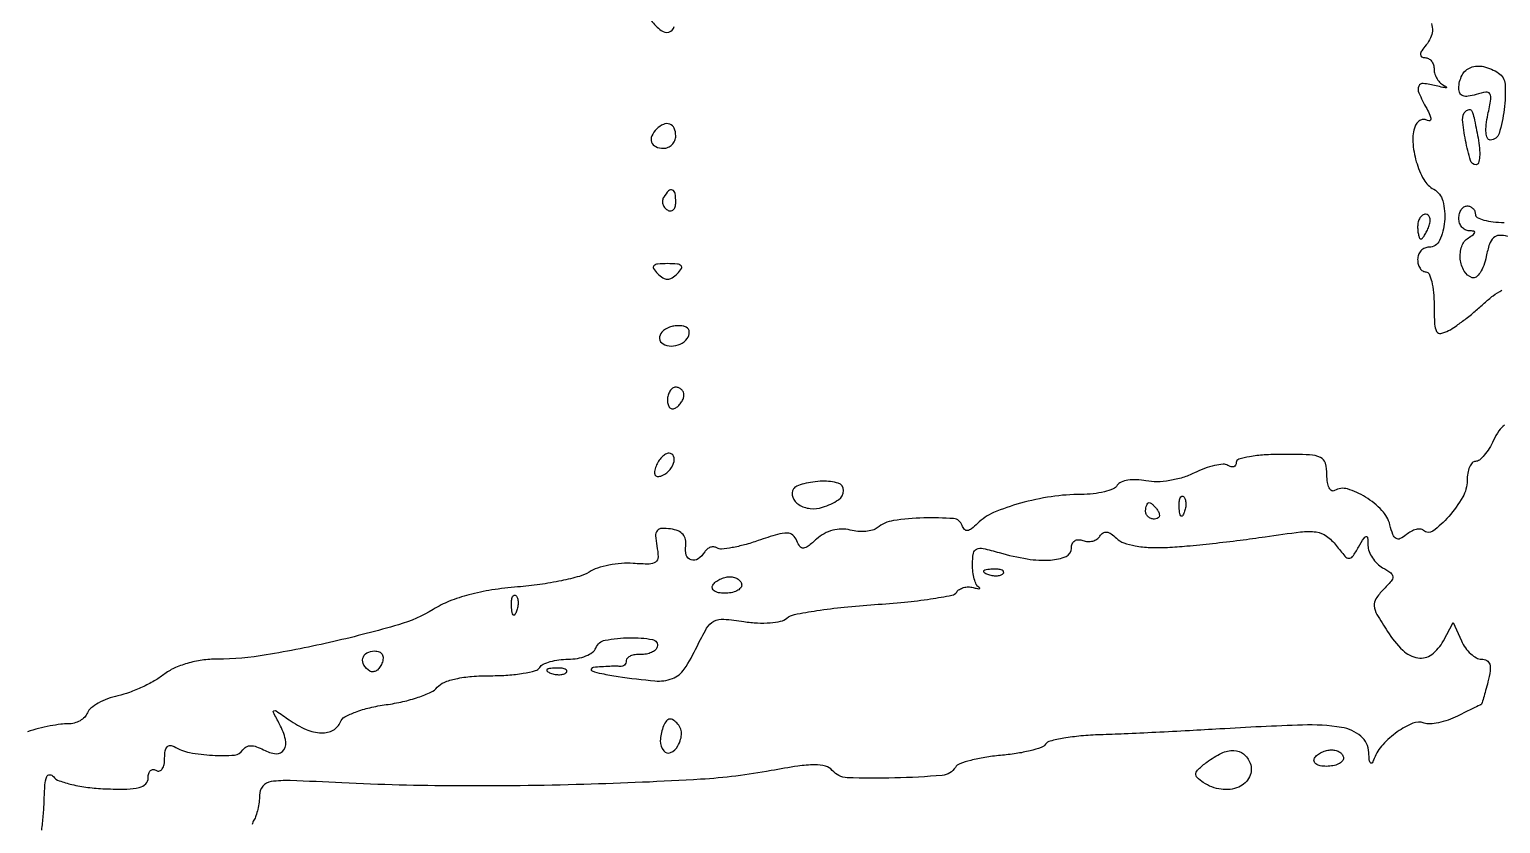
# Model space of a CAD drawing. Extents: x 0 to 4160, y 0 to 3120.
# Drawn here: x 3497.6 to 3676.1, y 2198.1 to 2294.4 of the extents above; entities that cross this region are included whole.
import ezdxf

# ---------------------------------------------------------------- set-up
doc = ezdxf.new("R2010")
doc.units = 0

msp = doc.modelspace()

# ---------------------------------------------------------------- linework, layer by layer
for points in [[(4159.499279, 606.274193, 0.000001), (4159.667734, 974.478125, 0.000057), (4159.806661, 1380.08378, 0.000034), (4159.883999, 1862.25), (4160, 3120), (3296.563358, 3120), (2433.126717, 3120)], [(757.647081, 3119.740147, 0.000002), (520.492565, 3119.487217, 0.4139)], [(1964.75, 0.149832, 0.000016), (2717.930904, 0.232101, 0.000028), (3351.473438, 0.357111)], [(3573.009821, 2295.488167, 0.051794), (3574.241166, 2294.283186, 0.244246), (3575.18109, 2294.100498, 0.267881), (3575.808451, 2294.76032, 0.059247)], [(3667.667804, 2295.141233, -0.087577), (3667.784129, 2294.217587, -0.09955), (3667.573615, 2293.385766, -0.061679), (3667.028291, 2292.534089, 0.025403), (3666.506462, 2291.836034, 0.123927), (3666.341111, 2291.375258, 0.293973), (3666.478582, 2291.107218, 0.132026), (3666.877555, 2291, -0.125401), (3667.305627, 2290.890924, -0.100779), (3667.670282, 2290.583854, -0.09019), (3667.915367, 2290.124527, -0.077719), (3668, 2289.583333, 0.079161), (3668.09312, 2288.998853, 0.06125), (3668.367188, 2288.41417, 0.061689), (3668.771991, 2287.917562, 0.083474), (3669.25, 2287.592564, -0.069893), (3669.501002, 2287.431642, -0.690019), (3669.471875, 2287.351063, -0.056184), (3669.057338, 2287.391109, -0.008651), (3668.25, 2287.576619, 0.033743), (3666.677462, 2287.855793, 0.332656), (3666.133372, 2287.534041, 0.208104), (3666.145909, 2286.744577, 0.016293), (3667.099768, 2284.813581, -0.02024), (3667.482392, 2284.023352, -0.084653), (3667.60832, 2283.512181, -0.358842), (3667.481626, 2283.333366, -0.207631), (3667.204553, 2283.373579, 0.12442), (3666.786347, 2283.505703, 0.123595), (3666.354446, 2283.423758, 0.109967), (3665.974784, 2283.133637, 0.083402), (3665.707782, 2282.680876, 0.107811), (3665.41561, 2280.768602, 0.055683), (3665.837486, 2278.374554, 0.056367), (3666.749472, 2276.207207, 0.143087), (3667.957003, 2275.023011, -0.211273), (3669.057311, 2273.613959, -0.082086), (3669.266322, 2271.09389, -0.089974), (3668.656347, 2268.805725, -0.290483), (3667.386501, 2268, 0.107371), (3666.857511, 2267.885079, 0.09954), (3666.407285, 2267.559375, 0.095781), (3666.105428, 2267.072641, 0.091287), (3666, 2266.5, 0.064853), (3666.074694, 2265.926543, 0.082425), (3666.29375, 2265.440625, 0.098894), (3666.618646, 2265.115568, 0.148195), (3667, 2265, -0.297005), (3667.387227, 2264.74773, -0.043288), (3667.70625, 2263.814665, -0.037364), (3667.927619, 2262.511259, -0.02339), (3668, 2260.964816, 0.010674), (3668.049177, 2258.661565, 0.118435), (3668.300339, 2257.783054, 0.31906), (3668.81523, 2257.541372, 0.078401), (3669.75, 2257.867124, 0.030241), (3670.598722, 2258.390133, 0.010764), (3671.746602, 2259.234578, 0.010636), (3672.969757, 2260.217752, 0.012341), (3674.089496, 2261.205809, -0.026002), (3675.159279, 2262.099027, -0.033512), (3676.232306, 2262.796992, -0.035524)], [(3676.92533, 2269.309276, 0.073465), (3675.894677, 2269.42218, 0.180508), (3675.202165, 2269.133685, 0.126821), (3674.715564, 2268.368815, 0.029237), (3674.325637, 2266.878184, -0.037093), (3674.017848, 2265.77272, -0.059675), (3673.579884, 2264.899545, -0.083487), (3673.088473, 2264.372795, -0.248663), (3672.617188, 2264.293804, -0.18407), (3671.643305, 2265.090143, -0.106657), (3671.177734, 2266.549674, -0.104798), (3671.352131, 2268.092513, -0.172829), (3672.151607, 2269.11486, 0.015994), (3672.783356, 2269.544134, 0.210357), (3672.922337, 2269.782807, 0.403058), (3672.802284, 2269.939542, 0.03467), (3672.25, 2269.984687, -0.118755), (3671.773192, 2270.105752, -0.099323), (3671.367188, 2270.436127, -0.09112), (3671.094491, 2270.92593, -0.081749), (3671, 2271.5, -0.064853), (3671.074694, 2272.073457, -0.082425), (3671.29375, 2272.559375, -0.098894), (3671.618646, 2272.884432, -0.148195), (3672, 2273, -0.099038), (3672.381638, 2272.923658, -0.097945), (3672.70625, 2272.70625, -0.097945), (3672.923658, 2272.381638, -0.099038), (3673, 2272, 0.277684), (3673.232098, 2271.614308, 0.052312), (3674.028125, 2271.29375, 0.042582), (3675.158889, 2271.072542, 0.027026), (3676.5, 2271, 0.0243)], [(3676.545201, 2246.401225, 0.092961), (3675.848661, 2245.699342, 0.04219), (3675.212348, 2244.566708, -0.030696), (3674.689647, 2243.584141, -0.039095), (3674.086362, 2242.75397, -0.04336), (3673.49278, 2242.169624, -0.174461), (3673.021439, 2242, 0.211598), (3672.630821, 2241.826944, 0.080894), (3672.300048, 2241.31683, 0.06157), (3672.074909, 2240.56471, 0.041991), (3672, 2239.674314, -0.131337), (3671.467794, 2237.683158, -0.04949), (3669.775241, 2235.31863, -0.052295), (3667.861697, 2233.549713, -0.372711), (3666.699979, 2233.633354, 0.180147), (3666.345771, 2233.795342, 0.079821), (3665.825856, 2233.750076, 0.063953), (3665.226596, 2233.514965, 0.047814), (3664.639319, 2233.115625, -0.056888), (3663.894864, 2232.62887, -0.255516), (3663.392759, 2232.646405, -0.173062), (3663.003525, 2233.115303, -0.026055), (3662.63913, 2234.301685, 0.130248), (3661.6726, 2236.050306, 0.063328), (3659.674102, 2237.667499, 0.065707), (3657.47229, 2238.657686, 0.214441), (3655.925064, 2238.453687, -0.278779), (3655.575442, 2238.450253, -0.147822), (3655.271738, 2238.780638, -0.076794), (3655.0656, 2239.45528, -0.035829), (3655, 2240.369554, 0.068807), (3654.803723, 2241.789086, 0.221322), (3654.197256, 2242.494071, 0.097863), (3652.895064, 2242.798492, 0.008637), (3649.5, 2242.857143, 0.016891), (3647.391645, 2242.785899, 0.027535), (3645.615625, 2242.567039, 0.026434), (3644.289879, 2242.255893, 0.333449), (3644, 2241.869554, -0.122003), (3643.919323, 2241.54384, -0.187701), (3643.702509, 2241.35593, -0.151045), (3643.374633, 2241.341759, -0.074372), (3642.987264, 2241.507871, 0.15804), (3642.399317, 2241.651806, 0.036093), (3641.372803, 2241.501329, 0.033882), (3640.15959, 2241.145299, 0.027396), (3638.913366, 2240.606668, -0.041361), (3637.506921, 2240.044809, -0.033551), (3635.925171, 2239.673928, -0.034433), (3634.369573, 2239.526644, -0.055797), (3633.047382, 2239.640524, 0.038599), (3631.911513, 2239.777758, 0.049224), (3630.858802, 2239.719492, 0.057649), (3630.022875, 2239.489194, 0.159641), (3629.562263, 2239.100744, -0.157336), (3629.061949, 2238.674947, -0.036294), (3627.997577, 2238.321705, -0.03403), (3626.653889, 2238.077404, -0.027583), (3625.190983, 2237.994423, 0.036514), (3621.555351, 2237.723043, 0.031418), (3617.805845, 2236.922624, 0.032192), (3614.5576, 2235.782756, 0.096181), (3612.614098, 2234.471241, -0.02739), (3611.889348, 2233.821824, -0.138084), (3611.393766, 2233.611458, -0.251485), (3611.030102, 2233.750735, -0.097947), (3610.755365, 2234.233905, 0.302246), (3609.699751, 2235.056582, 0.025614), (3606.08113, 2235.14259, 0.030107), (3602.399381, 2234.81906, 0.136214), (3600.447964, 2233.95087, -0.105814), (3599.886014, 2233.659364, -0.045394), (3599.049653, 2233.5098, -0.042211), (3598.096417, 2233.508029, -0.043343), (3597.165082, 2233.667081, 0.067636), (3596.117515, 2233.794153, 0.061554), (3595.038363, 2233.645038, 0.060109), (3594.004575, 2233.231728, 0.058856), (3593.090674, 2232.582059, -0.017737), (3592.052332, 2231.707308, -0.144397), (3591.481226, 2231.480648, -0.265582), (3591.064543, 2231.670828, -0.064347), (3590.690918, 2232.363071, 0.123776), (3590.205491, 2233.053623, 0.178463), (3589.513051, 2233.313139, 0.074389), (3588.351888, 2233.145797, 0.010039), (3586.000937, 2232.388279, -0.016688), (3584.354674, 2231.881881, -0.022215), (3582.827509, 2231.539377, -0.020302), (3581.564971, 2231.367115, -0.163581), (3581.002672, 2231.498348, 0.116816), (3580.624662, 2231.624035, 0.100536), (3580.207628, 2231.577139, 0.092962), (3579.815397, 2231.363997, 0.08371), (3579.510081, 2231.016312, -0.104742), (3578.708949, 2230.177283, -0.231001), (3577.854025, 2230.051797, -0.248227), (3577.274298, 2230.642666, -0.114399), (3577.206163, 2231.75, 0.093228), (3577.191095, 2232.520109, 0.131236), (3576.883663, 2233.130668, 0.114856), (3576.274406, 2233.560714, 0.061127), (3575.378598, 2233.802699, 0.043676), (3574.285471, 2233.862263, 0.217758), (3573.749101, 2233.595395, 0.187636), (3573.553018, 2232.981854, 0.031825), (3573.709409, 2231.739795, -0.041219), (3573.852159, 2230.404403, -0.244677), (3573.552966, 2229.794125, -0.161668), (3572.7761, 2229.541424, -0.016796), (3570.830811, 2229.618623, 0.036839), (3569.408844, 2229.618068, 0.029525), (3567.890926, 2229.414884, 0.030405), (3566.503536, 2229.056354, 0.064107), (3565.5, 2228.581801, -0.075043), (3564.314681, 2228.052539, -0.016149), (3562.123038, 2227.521197, -0.016516), (3559.519397, 2227.067491, -0.0151), (3556.812468, 2226.770441, 0.019083), (3553.687228, 2226.402274, 0.026198), (3550.918307, 2225.818438, 0.029477), (3548.533359, 2225.030393, 0.043905), (3546.570974, 2224.043864, -0.068094), (3542.384316, 2222.186278, -0.013816), (3534.503237, 2220.140409, -0.0152), (3526.312226, 2218.514454, -0.040614), (3520.384859, 2218.013137, 0.034669), (3518.542385, 2217.87932, 0.035048), (3516.742941, 2217.492244, 0.037203), (3515.138191, 2216.894944, 0.058618), (3513.884859, 2216.130318, -0.036875), (3512.742813, 2215.363703, -0.021305), (3511.270405, 2214.606749, -0.021209), (3509.719748, 2213.969633, -0.033123), (3508.33354, 2213.569211, 0.03502), (3507.082717, 2213.202758, 0.039008), (3505.941582, 2212.675286, 0.042525), (3505.057484, 2212.075676, 0.13161), (3504.637222, 2211.496998, -0.102759), (3504.300025, 2210.972319, -0.068697), (3503.733178, 2210.534551, -0.065042), (3503.032801, 2210.246221, -0.071286), (3502.303682, 2210.15956, 0.039963), (3501.397008, 2210.108866, 0.013898), (3500.104865, 2209.895653, 0.013703), (3498.689026, 2209.58093, 0.015534), (3497.351177, 2209.200278, -0.025271)], [(3499.078908, 2197.239934, 0.014065), (3499.2795, 2199.007425, 0.014361), (3499.378655, 2200.77116, -0.011842), (3499.479915, 2202.750096, -0.071002), (3499.701, 2203.75492, -0.324107), (3500.052966, 2203.98835, -0.220024), (3500.497944, 2203.759857, 0.142663), (3501.205641, 2203.250216, 0.026995), (3502.747833, 2202.7955, 0.026874), (3504.666545, 2202.448306, 0.021826), (3506.75, 2202.277841, 0.011951), (3509.42756, 2202.240107, 0.059212), (3510.919265, 2202.432238, 0.135766), (3511.70122, 2202.876082, 0.198719), (3512, 2203.598161, -0.068199), (3512.0735, 2204.134523, -0.142093), (3512.29375, 2204.490024, -0.190542), (3512.62018, 2204.611873, -0.134366), (3513, 2204.5, 0.210115), (3513.378029, 2204.446971, 0.178861), (3513.70625, 2204.685686, 0.100989), (3513.928563, 2205.231628, 0.046386), (3514, 2206, -0.040148), (3514.069378, 2206.862628, -0.132767), (3514.302084, 2207.377493, -0.23072), (3514.673584, 2207.547334, -0.132995), (3515.155245, 2207.404053, 0.091084), (3517.027001, 2206.673957, 0.035071), (3519.807038, 2206.338378, 0.030469), (3522.469105, 2206.367402, 0.240852), (3523.491806, 2206.986742, -0.129894), (3523.890493, 2207.364825, -0.124449), (3524.430548, 2207.5044, -0.087153), (3525.12984, 2207.385382, -0.037254), (3526, 2207, 0.097782), (3527.520538, 2206.535548, 0.285975), (3528.463319, 2206.997464, 0.204378), (3528.659904, 2208.256122, 0.060857), (3527.941419, 2210.10946, -0.004717), (3527.190223, 2211.545481, -0.430656), (3527.26192, 2211.747669, -0.259577), (3527.538457, 2211.722372, -0.002962), (3529.117681, 2210.630127, 0.050665), (3531.164887, 2209.485622, 0.092984), (3533.021747, 2209.064358, 0.134943), (3534.448951, 2209.399441, 0.178232), (3535.321862, 2210.396377, -0.177879), (3535.841618, 2210.9908, -0.035257), (3537.148236, 2211.589653, -0.03263), (3538.879339, 2212.113847, -0.023033), (3540.878543, 2212.483295, 0.022336), (3542.886648, 2212.851494, 0.025359), (3544.769007, 2213.386083, 0.025742), (3546.302261, 2213.996516, 0.112397), (3547.072136, 2214.586919, -0.124958), (3547.896541, 2215.187305, -0.041643), (3549.33496, 2215.628452, -0.034061), (3551.240898, 2215.909197, -0.019541), (3553.563428, 2216, 0.017506), (3555.645605, 2216.072924, 0.024221), (3557.501193, 2216.29375, 0.022272), (3558.971516, 2216.609317, 0.192649), (3559.5, 2217, -0.143394), (3559.928537, 2217.385343, -0.041415), (3560.768972, 2217.70625, -0.037968), (3561.82187, 2217.926341, -0.032553), (3562.952028, 2218, 0.044651), (3564.074833, 2218.10047, 0.051564), (3565.106593, 2218.398859, 0.058985), (3565.904155, 2218.837051, 0.147088), (3566.307066, 2219.357818, -0.260369), (3567.437707, 2220.300448, -0.041636), (3570.407711, 2220.605374, -0.047183), (3573.173988, 2220.396927, -0.438116), (3573.75579, 2219.5, -0.148204), (3573.527702, 2219.123504, -0.075532), (3573.061076, 2218.817074, -0.064443), (3572.438309, 2218.623351, -0.054607), (3571.75, 2218.579401, 0.045464), (3571.080082, 2218.548882, 0.067227), (3570.514062, 2218.391841, 0.089656), (3570.13285, 2218.140048, 0.204855), (3570, 2217.829401, -0.092293), (3569.942753, 2217.521905, -0.111451), (3569.779687, 2217.278423, -0.117785), (3569.535906, 2217.137478, -0.112045), (3569.25, 2217.118421, 0.041586), (3568.814107, 2217.150508, 0.007181), (3567.985938, 2217.130623, 0.00777), (3567.012129, 2217.078076, 0.00688), (3566, 2216.993665, 0.279538), (3565.747466, 2216.804807, 0.425217), (3565.85, 2216.575574, 0.039001), (3567.028613, 2216.251759, 0.009713), (3569, 2215.911857, 0.015144), (3573.483001, 2215.366625, 0.113654), (3575.58861, 2215.653896, 0.15636), (3577.035359, 2216.805136, 0.036362), (3578.586705, 2219.541475, -0.020851), (3579.749808, 2221.749846, -0.139578), (3580.63431, 2222.60234, -0.14139), (3581.829702, 2222.855494, -0.021588), (3584.27404, 2222.57217, 0.026614), (3585.916112, 2222.398537, 0.032833), (3587.455072, 2222.419328, 0.035931), (3588.726007, 2222.612689, 0.118021), (3589.482255, 2222.985273, -0.125708), (3590.408478, 2223.424289, -0.009811), (3593.126463, 2223.898953, -0.012892), (3596.436106, 2224.323203, -0.009489), (3600.120492, 2224.628715, 0.008754), (3603.756781, 2224.924855, 0.013145), (3606.91513, 2225.321895, 0.007987), (3609.508015, 2225.759822, 0.209253), (3610.07995, 2226.147622, -0.114664), (3610.407626, 2226.471821, -0.070944), (3610.906679, 2226.688775, -0.065176), (3611.493739, 2226.770465, -0.065836), (3612.07995, 2226.697765, 0.011933), (3612.589441, 2226.577931, 0.070322), (3612.862548, 2226.55968, 0.602476), (3612.891867, 2226.626656, 0.097567), (3612.75, 2226.747228, -0.160668), (3612.460484, 2227.062862, -0.039745), (3612.220313, 2227.732847, -0.036581), (3612.055117, 2228.584345, -0.029633), (3612, 2229.513528, -0.038584), (3612.103177, 2230.848593, -0.256601), (3612.496415, 2231.358823, -0.16004), (3613.282482, 2231.433266, -0.014084), (3615.243398, 2230.930194, 0.029768), (3618.644489, 2230.170424, 0.055475), (3621.461345, 2230.031082, 0.08578), (3623.345485, 2230.477313, 0.300348), (3624, 2231.468615, -0.095326), (3624.103623, 2232.007196, -0.151904), (3624.396747, 2232.36845, -0.149089), (3624.847655, 2232.503811, -0.09076), (3625.398849, 2232.400442, 0.078717), (3625.983355, 2232.276288, 0.077072), (3626.582104, 2232.337364, 0.081891), (3627.102835, 2232.569228, 0.109154), (3627.462607, 2232.939497, -0.112325), (3627.843423, 2233.326541, -0.177533), (3628.292949, 2233.426305, -0.122062), (3628.829062, 2233.214699, -0.04166), (3629.472255, 2232.670602, 0.111428), (3630.341879, 2232.121195, 0.041524), (3631.74735, 2231.749544, 0.034759), (3633.54588, 2231.558138, 0.021915), (3635.658497, 2231.573539, 0.010015), (3638.004592, 2231.740724, 0.00428), (3641.134059, 2232.053861, 0.004233), (3644.465659, 2232.444617, 0.005557), (3647.5, 2232.860878, -0.006845), (3651.796737, 2233.439047, -0.060685), (3653.704821, 2233.436846, -0.128107), (3654.943872, 2232.94597, -0.070747), (3656.116826, 2231.801094, 0.011991), (3657.176594, 2230.491199, 0.200908), (3657.663979, 2230.243596, 0.26493), (3658.105832, 2230.454021, 0.02058), (3658.836417, 2231.600823, -0.006766), (3659.498521, 2232.706369, -0.214171), (3659.754421, 2232.879827, -0.442679), (3659.924317, 2232.748032, -0.014912), (3659.969591, 2231.79969, 0.087107), (3660.110053, 2231.075808, 0.054719), (3660.50513, 2230.307131, 0.052918), (3661.078368, 2229.612337, 0.064859), (3661.75, 2229.106307, -0.027528), (3662.746069, 2228.46617, -0.232832), (3662.988318, 2228.008744, -0.187028), (3662.798921, 2227.473761, -0.017287), (3661.829295, 2226.421626, 0.048099), (3660.945323, 2225.335304, 0.173132), (3660.732761, 2224.481748, 0.106478), (3661.067122, 2223.441364, 0.01287), (3662.329295, 2221.377388, 0.05538), (3664.199552, 2219.089218, 0.153059), (3666.032665, 2218.155401, 0.20713), (3667.703926, 2218.566322, 0.107871), (3669.122811, 2220.229475), (3670.31599, 2222.458949), (3671.310809, 2220.229475, 0.050312), (3671.799346, 2219.376699, 0.052998), (3672.440981, 2218.654908, 0.058995), (3673.131318, 2218.161685, 0.126294), (3673.761222, 2218, -0.127328), (3674.399931, 2217.834669, -0.200731), (3674.745666, 2217.396492, -0.105552), (3674.79517, 2216.592471, -0.024273), (3674.527124, 2215.25205, -0.005123), (3674.250566, 2214.196096, -0.008195), (3673.990469, 2213.300978, -0.002952), (3673.752061, 2212.543916, -0.26985), (3673.668716, 2212.468928, 0.061044), (3673.545766, 2212.427163, 0.000692), (3672.761565, 2212.047598, 0.002122), (3671.857783, 2211.603858, 0.001381), (3670.817461, 2211.084002, -0.03227), (3669.69132, 2210.605676, -0.033452), (3668.526323, 2210.282926, -0.035498), (3667.486776, 2210.144462, -0.107375), (3666.784812, 2210.252334, 0.19376), (3665.424686, 2210.230068, 0.054371), (3663.531707, 2209.176724, 0.05326), (3661.767236, 2207.620292, 0.091987), (3660.734047, 2205.9653, -0.040018), (3660.472963, 2205.431132, -0.503846), (3660.282125, 2205.411456, -0.16407), (3660.138446, 2205.73769, -0.013365), (3660.078947, 2206.682612, 0.211942), (3659.118253, 2208.651969, 0.136555), (3656.770633, 2209.722407, 0.047844), (3652.036163, 2210.01042, 0.00634), (3642, 2209.532963, -0.001642), (3638.306793, 2209.322469, -0.001227), (3634.234375, 2209.113798, -0.00124), (3630.396722, 2208.936137, -0.00283), (3627.5, 2208.825657, 0.014374), (3625.154956, 2208.681942, 0.020135), (3623.074129, 2208.409437, 0.016933), (3621.40834, 2208.06422, 0.186645), (3620.858737, 2207.682334, -0.163624), (3620.343852, 2207.289351, -0.020824), (3618.98719, 2206.890544, -0.02261), (3617.284374, 2206.547047, -0.017029), (3615.388012, 2206.318799, 0.018519), (3613.49223, 2206.084888, 0.024513), (3611.791001, 2205.72439, 0.023247), (3610.443608, 2205.301211, 0.168164), (3609.924668, 2204.87811, -0.237874), (3608.325209, 2203.897136, -0.014538), (3602.56275, 2203.58559, -0.015154), (3596.804226, 2203.616494, -0.21377), (3594.995264, 2204.505706, 0.158731), (3594.181588, 2205.019516, 0.063195), (3592.855704, 2205.182319, 0.036188), (3590.818802, 2205.026418, 0.009255), (3587.556152, 2204.475613, -0.031619), (3579.019978, 2203.42434, -0.007746), (3564.870167, 2202.803751, -0.008244), (3549.401979, 2202.620421, -0.011331), (3535.5, 2203, 0.003448), (3529.231965, 2203.270083, 0.046297), (3526.9375, 2203.140625, 0.176478), (3525.908868, 2202.581018, 0.182793), (3525.5, 2201.5, -0.029809), (3525.449721, 2200.657415, -0.025399), (3525.29907, 2199.779725, -0.026188), (3525.078937, 2198.993928, -0.063302), (3524.815983, 2198.452254, 0.107095), (3524.621876, 2197.944277, 0.061382)]]:
    msp.add_lwpolyline(points, format="xyb")
for points in [[(3675.822711, 2289.130732, -0.244288), (3676.615357, 2287.767099, -0.042864), (3676.497927, 2284.704914, -0.043409), (3675.873627, 2281.786913, -0.329521), (3674.809254, 2281, -0.299205), (3674.473435, 2281.220717, -0.079021), (3674.306359, 2281.874576, -0.051441), (3674.316587, 2282.864198, -0.025775), (3674.521864, 2284.099545, 0.012427), (3674.879831, 2285.947393, 0.17553), (3674.760335, 2286.600287, 0.31135), (3674.293688, 2286.819167, 0.035575), (3673.101319, 2286.532157, -0.03748), (3672.145423, 2286.305912, -0.123992), (3671.506009, 2286.363126, -0.195121), (3671.136534, 2286.688074, -0.116531), (3671, 2287.265946, -0.120104), (3671.389251, 2288.863042, -0.182928), (3672.440295, 2289.805185, -0.153899), (3674.008857, 2289.905016, -0.080983)], [(3673.33136, 2281.25, -0.024233), (3673.506498, 2280.00399, -0.041468), (3673.515209, 2278.954688, -0.053797), (3673.379358, 2278.216835, -0.331731), (3673.088499, 2278, -0.332716), (3672.403377, 2278.512654, -0.024072), (3671.811143, 2280.955126, -0.025727), (3671.461292, 2283.468531, -0.221589), (3671.839024, 2284.505691, -0.1749), (3672.261302, 2284.704027, -0.318619), (3672.576071, 2284.522086, -0.056702), (3672.846426, 2283.696645, -0.003784)], [(3573.666667, 2282.333333, 0.091649), (3573.095775, 2281.503522, 0.193059), (3573.066255, 2280.735179, 0.206496), (3573.569797, 2280.19498, 0.103678), (3574.5, 2280, 0.099038), (3575.072457, 2280.114514, 0.097945), (3575.559375, 2280.440625, 0.097945), (3575.885486, 2280.927543, 0.099038), (3576, 2281.5, 0.103678), (3575.80502, 2282.430203, 0.206496), (3575.264821, 2282.933745, 0.193059), (3574.496478, 2282.904225, 0.091649)], [(3574.542705, 2274.069098, 0.108373), (3574.401101, 2273.665803, 0.099685), (3574.434921, 2273.22714, 0.095498), (3574.639411, 2272.820631, 0.090427), (3574.983688, 2272.510081, 0.136093), (3575.36964, 2272.397824, 0.190788), (3575.701458, 2272.524436, 0.140899), (3575.925389, 2272.890269, 0.067432), (3576, 2273.440983, 0.039415), (3575.914842, 2274.519563, 0.25701), (3575.592818, 2274.933879, 0.315493), (3575.13314, 2274.838655, 0.050477)], [(3666, 2270.5, 0.024748), (3666.028469, 2269.925176, 0.039339), (3666.115447, 2269.440625, 0.046727), (3666.241071, 2269.096084, 0.289661), (3666.393011, 2269, 0.222225), (3666.579329, 2269.087111, 0.030693), (3666.839659, 2269.440625, 0.030395), (3667.112506, 2269.925442, 0.02136), (3667.361626, 2270.5, 0.055937), (3667.511135, 2271.074366, 0.100118), (3667.483616, 2271.559375, 0.147206), (3667.289193, 2271.877514, 0.184534), (3666.968615, 2272, 0.152681), (3666.599211, 2271.884506, 0.098158), (3666.284531, 2271.559375, 0.08088), (3666.07223, 2271.073532, 0.062722)], [(3573.8, 2264.8, 0.049631), (3574.452741, 2264.265408, 0.147822), (3575, 2264.1, 0.147822), (3575.547259, 2264.265408, 0.049631), (3576.2, 2264.8, 0.051663), (3576.686384, 2265.398813, 0.354955), (3576.65, 2265.75, 0.180052), (3576.199072, 2265.95632, 0.018208), (3575, 2266, 0.018208), (3573.800928, 2265.95632, 0.180052), (3573.35, 2265.75, 0.354955), (3573.313616, 2265.398813, 0.051663)], [(3575.25, 2258.281721, 0.109978), (3574.328295, 2257.69937, 0.221452), (3574.03797, 2256.909818, 0.250212), (3574.462352, 2256.253317, 0.127326), (3575.440983, 2256, 0.106441), (3576.545947, 2256.237922, 0.119294), (3577.403031, 2256.905355, 0.185342), (3577.648399, 2257.684271, 0.25374), (3577.266312, 2258.295956, 0.089043), (3576.883168, 2258.430559, 0.041846), (3576.357917, 2258.470863, 0.039704), (3575.784906, 2258.421216, 0.044685)], [(3575, 2249.440983, 0.066118), (3575.073267, 2248.889346, 0.138808), (3575.29375, 2248.521475, 0.191142), (3575.620352, 2248.392057, 0.139169), (3576, 2248.5, 0.06081), (3576.382515, 2248.806203, 0.051032), (3576.70625, 2249.2129, 0.053229), (3576.926698, 2249.653442, 0.089642), (3577, 2250.059017, 0.105429), (3576.923444, 2250.418051, 0.099231), (3576.70625, 2250.723586, 0.096318), (3576.381732, 2250.928382, 0.092995), (3576, 2251, 0.153634), (3575.618621, 2250.879982, 0.097988), (3575.29375, 2250.542039, 0.080552), (3575.074545, 2250.037096, 0.062283)], [(3573.606309, 2241.41644, 0.045328), (3573.426249, 2240.780247, 0.161356), (3573.482386, 2240.366128, 0.257062), (3573.74444, 2240.181849, 0.108271), (3574.18682, 2240.22894, 0.120025), (3575.127369, 2240.819479, 0.106345), (3575.742032, 2241.801325, 0.180578), (3575.733894, 2242.626672, 0.310331), (3575.190322, 2243, 0.13514), (3574.772094, 2242.884859, 0.062067), (3574.322276, 2242.534829, 0.054888), (3573.911187, 2242.022161, 0.049992)], [(3590.295125, 2238.662868, 0.233204), (3590.196069, 2237.659065, 0.163015), (3590.926311, 2236.761641, 0.115763), (3592.300467, 2236.28471, 0.103087), (3593.806956, 2236.43873, 0.06522), (3595.750721, 2237.348095, 0.255045), (3596.368437, 2238.469443, 0.331378), (3595.716043, 2239.353194, 0.082399), (3593.819823, 2239.60202, 0.025214), (3592.631624, 2239.501536, 0.031414), (3591.54536, 2239.284061, 0.032778), (3590.685237, 2238.993353, 0.156959)], [(3634.5, 2236, -0.082592), (3634.656512, 2235.6179, -0.161196), (3634.6254, 2235.29375, -0.182303), (3634.413961, 2235.078288, -0.108972), (3634.059017, 2235, -0.093332), (3633.654762, 2235.076123, -0.09642), (3633.311086, 2235.29375, -0.099167), (3633.081062, 2235.618444, -0.105053), (3633, 2236, -0.042167), (3633.032345, 2236.382849, -0.061769), (3633.129539, 2236.70625, -0.081139), (3633.272352, 2236.92554, -0.210953), (3633.440983, 2237, -0.151918), (3633.65171, 2236.934461, -0.038439), (3633.933975, 2236.70625, -0.035638), (3634.231006, 2236.382774, -0.029505)], [(3637.683114, 2235.8125, -0.054073), (3637.461564, 2235.395823, -0.470617), (3637.279315, 2235.37858, -0.168741), (3637.137993, 2235.670344, -0.018894), (3637.078947, 2236.416667, -0.028489), (3637.089945, 2237.112848, -0.077125), (3637.200665, 2237.592839, -0.208169), (3637.385309, 2237.77538, -0.296942), (3637.604167, 2237.729167, -0.126455), (3637.797407, 2237.402231, -0.060344), (3637.876576, 2236.916927, -0.05415), (3637.839148, 2236.359369, -0.051402)], [(3584, 2227, -0.195654), (3583.844577, 2226.618015, -0.086673), (3583.395164, 2226.29375, -0.066561), (3582.729059, 2226.073608, -0.0466), (3581.940983, 2226, -0.047867), (3581.195401, 2226.071541, -0.104212), (3580.66835, 2226.29375, -0.181468), (3580.441401, 2226.621877, -0.202618), (3580.5, 2227, -0.08825), (3580.842344, 2227.382836, -0.053305), (3581.359775, 2227.70625, -0.051278), (3581.961978, 2227.925833, -0.061875), (3582.559017, 2228, -0.067639), (3583.109818, 2227.925146, -0.08433), (3583.576711, 2227.70625, -0.09965), (3583.888931, 2227.38134, -0.142666)], [(3613.8125, 2228.316886, 0.051402), (3614.359369, 2228.160852, 0.05415), (3614.916927, 2228.123424, 0.060344), (3615.402231, 2228.202593, 0.126455), (3615.729167, 2228.395833, 0.296942), (3615.77538, 2228.614691, 0.208169), (3615.592839, 2228.799335, 0.077125), (3615.112848, 2228.910055, 0.028489), (3614.416667, 2228.921053, 0.018894), (3613.670344, 2228.862007, 0.168741), (3613.37858, 2228.720685, 0.470617), (3613.395823, 2228.538436, 0.054073)], [(3556.683114, 2223.8125, -0.054073), (3556.461564, 2223.395823, -0.470617), (3556.279315, 2223.37858, -0.168741), (3556.137993, 2223.670344, -0.018894), (3556.078947, 2224.416667, -0.028489), (3556.089945, 2225.112848, -0.077125), (3556.200665, 2225.592839, -0.208169), (3556.385309, 2225.77538, -0.296942), (3556.604167, 2225.729167, -0.126455), (3556.797407, 2225.402231, -0.060344), (3556.876576, 2224.916927, -0.05415), (3556.839148, 2224.359369, -0.051402)], [(3540.36383, 2217.505744, -0.064087), (3540.077963, 2216.975437, -0.094924), (3539.695897, 2216.612949, -0.122111), (3539.281217, 2216.472387, -0.160704), (3538.895215, 2216.564761, -0.117169), (3538.179081, 2217.282977, -0.198008), (3538.045923, 2218.109611, -0.21), (3538.531694, 2218.754977, -0.128597), (3539.468615, 2219, -0.094172), (3540.02676, 2218.893936, -0.165347), (3540.381367, 2218.593244, -0.151817), (3540.497106, 2218.117056, -0.076022)], [(3560.8125, 2216.316886, 0.051402), (3561.359369, 2216.160852, 0.05415), (3561.916927, 2216.123424, 0.060344), (3562.402231, 2216.202593, 0.126455), (3562.729167, 2216.395833, 0.296942), (3562.77538, 2216.614691, 0.208169), (3562.592839, 2216.799335, 0.077125), (3562.112848, 2216.910055, 0.028489), (3561.416667, 2216.921053, 0.018894), (3560.670344, 2216.862007, 0.168741), (3560.37858, 2216.720685, 0.470617), (3560.395823, 2216.538436, 0.054073)], [(3574.44417, 2209.715104, 0.087162), (3574.127768, 2208.092009, 0.175111), (3574.542789, 2206.872676, 0.342529), (3575.374897, 2206.672557, 0.160507), (3576.242007, 2207.467959, 0.051479), (3576.595054, 2208.286199, 0.085766), (3576.694582, 2209.028092, 0.098498), (3576.537339, 2209.687422, 0.088963), (3576.136407, 2210.263593, 0.068838), (3575.608662, 2210.663074, 0.208943), (3575.170493, 2210.706384, 0.176598), (3574.790095, 2210.409305, 0.047979)], [(3645.677102, 2205.399075, -0.208536), (3645.601354, 2203.70837, -0.18201), (3644.302999, 2202.487219, -0.134472), (3642.153084, 2202.211947, -0.112903), (3640, 2203.034316, -0.046806), (3639.258034, 2203.638313, -0.247292), (3639.103635, 2204.121734, -0.166939), (3639.399263, 2204.654571, -0.020426), (3640.44113, 2205.519003, -0.050685), (3642.209904, 2206.604564, -0.11857), (3643.717303, 2206.930802, -0.167275), (3644.881699, 2206.499972, -0.130362)], [(3657, 2206, -0.195654), (3656.844577, 2205.618015, -0.086673), (3656.395164, 2205.29375, -0.066561), (3655.729059, 2205.073608, -0.0466), (3654.940983, 2205, -0.047867), (3654.195401, 2205.071541, -0.104212), (3653.66835, 2205.29375, -0.181468), (3653.441401, 2205.621877, -0.202618), (3653.5, 2206, -0.08825), (3653.842344, 2206.382836, -0.053305), (3654.359775, 2206.70625, -0.051278), (3654.961978, 2206.925833, -0.061875), (3655.559017, 2207, -0.067639), (3656.109818, 2206.925146, -0.08433), (3656.576711, 2206.70625, -0.09965), (3656.888931, 2206.38134, -0.142666)]]:
    msp.add_lwpolyline(points, format="xyb", close=True)

doc.saveas('drawing.dxf')
